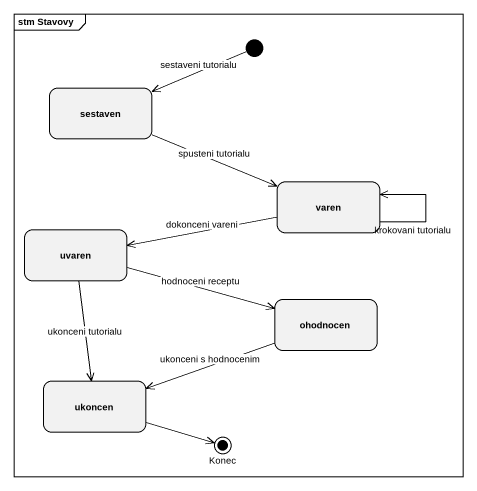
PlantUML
@startuml
mainframe stm Stavovy
hide empty description
state sestaven
state varen
state uvaren
state ohodnocen
state ukoncen
state Konec <<end>>
[*] -left-> sestaven : sestaveni tutorialu
sestaven -right-> varen : spusteni tutorialu
varen --> varen : krokovani tutorialu
varen -left-> uvaren : dokonceni vareni
uvaren -right-> ohodnocen : hodnoceni receptu
uvaren --> ukoncen : ukonceni tutorialu
ohodnocen -left-> ukoncen : ukonceni s hodnocenim
ukoncen -right-> Konec
@enduml
